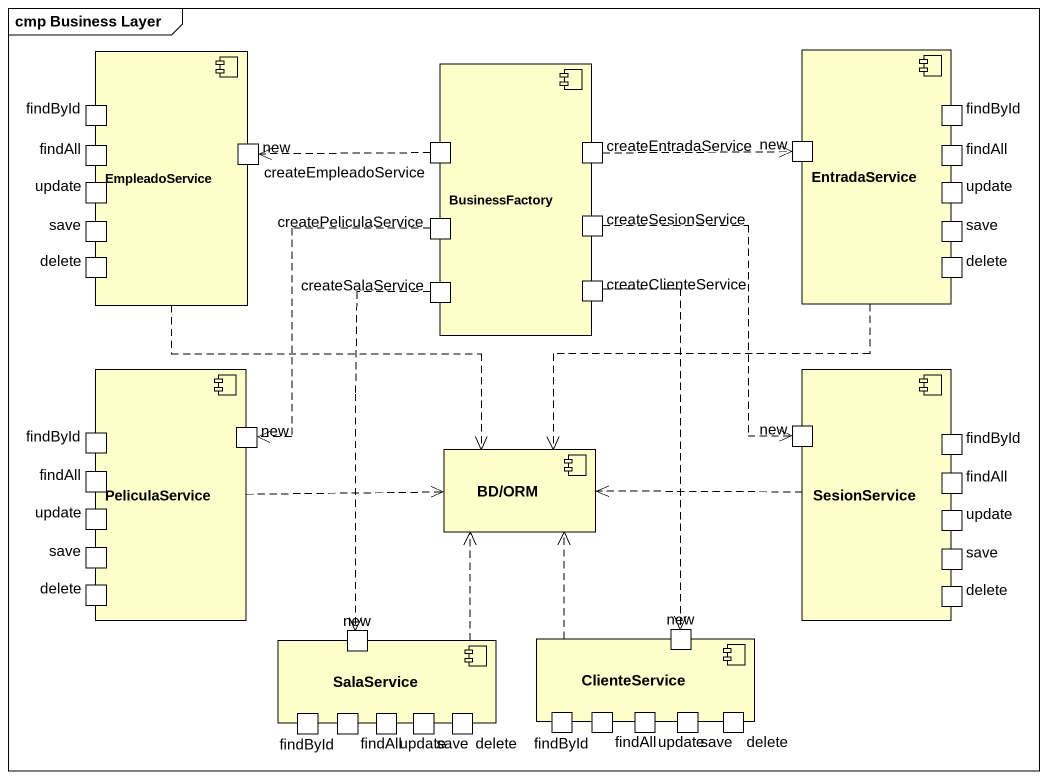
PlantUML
@startuml
mainframe cmp Business Layer
component EmpleadoService {
  port findById
  port findAll
  port new
  port update
  port save
  port delete
}
component BusinessFactory {
  port createEmpleadoService
  port createEntradaService
  port createPeliculaService
  port createSesionService
  port createSalaService
  port createClienteService
}
component EntradaService {
  port "findById" as findById_2
  port "new" as new_2
  port "findAll" as findAll_2
  port "update" as update_2
  port "save" as save_2
  port "delete" as delete_2
}
component PeliculaService {
  port "findById" as findById_3
  port "findAll" as findAll_3
  port "new" as new_3
  port "update" as update_3
  port "save" as save_3
  port "delete" as delete_3
}
component SesionService {
  port "new" as new_4
  port "findById" as findById_4
  port "findAll" as findAll_4
  port "update" as update_4
  port "save" as save_4
  port "delete" as delete_4
}
component "BD/ORM" as BD_ORM
component SalaService {
  port "new" as new_5
  port "findById" as findById_5
  port "findAll" as findAll_5
  port "update" as update_5
  port "save" as save_5
  port "delete" as delete_5
}
component ClienteService {
  port "new" as new_6
  port "findById" as findById_6
  port "findAll" as findAll_6
  port "update" as update_6
  port "save" as save_6
  port "delete" as delete_6
}
EmpleadoService ..> BD_ORM
EntradaService ..> BD_ORM
createEmpleadoService .left.> new
createEntradaService .right.> new_2
createPeliculaService ..> new_3
createSesionService ..> new_4
createSalaService ..> new_5
createClienteService ..> new_6
PeliculaService .right.> BD_ORM
SesionService .left.> BD_ORM
SalaService .up.> BD_ORM
ClienteService .up.> BD_ORM
@enduml
